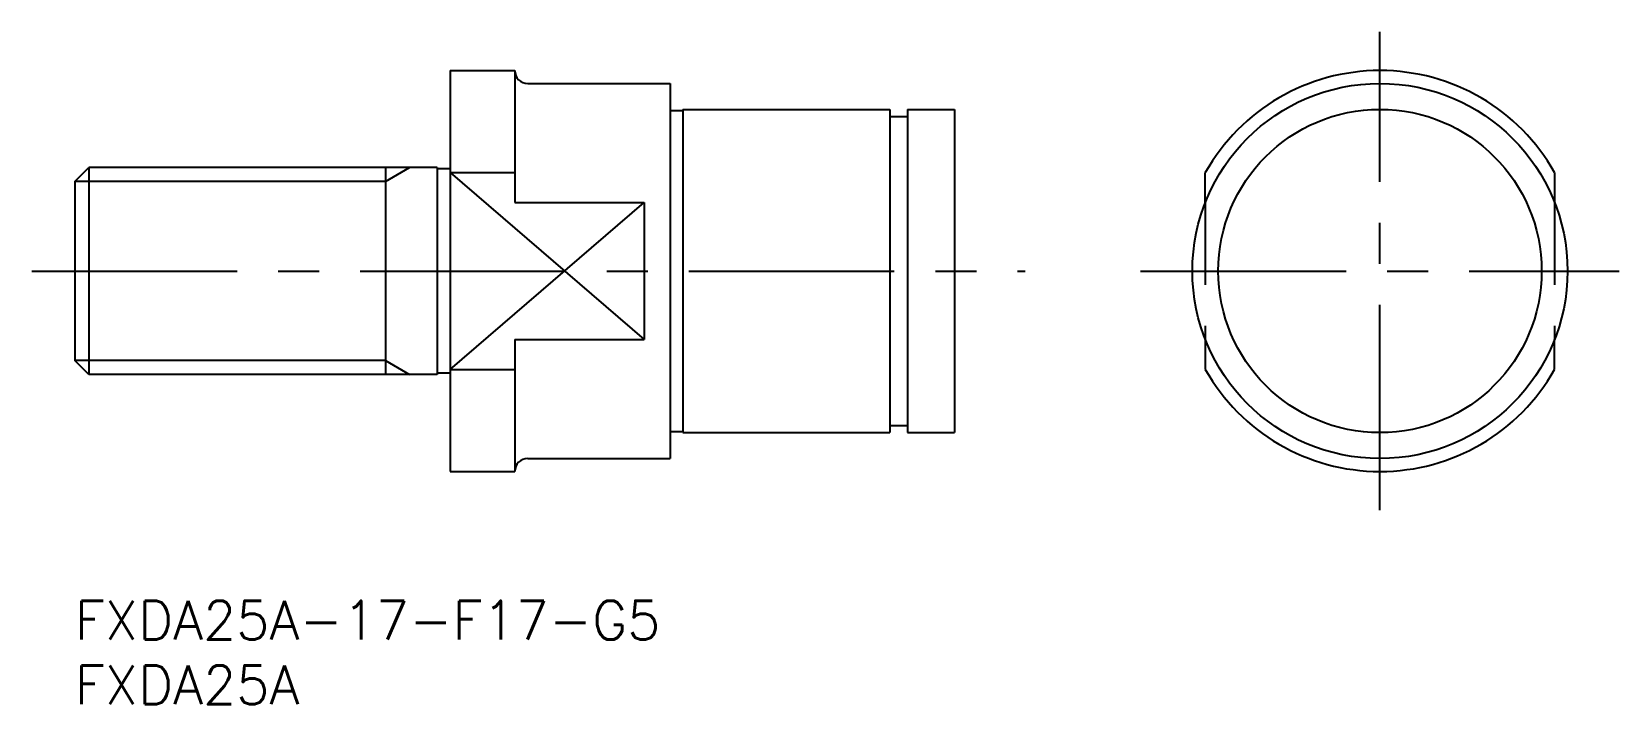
# Model space of a CAD drawing. Extents: x -3 to 119, y -8 to 44.
import ezdxf

# ---------------------------------------------------------------- set-up
doc = ezdxf.new("R2010")
doc.units = 0
doc.header["$LTSCALE"] = 0.5
doc.linetypes.add('CENTER', pattern=[50.8, 31.75, -6.35, 6.35, -6.35])
doc.linetypes.add('DASHED', pattern=[19.05, 12.7, -6.35])
for name, color, linetype in [('MSM_CENTER', 1, 'CENTER'), ('MSM_CONTINUOUS', 7, 'CONTINUOUS'), ('MSM_DASHED', 4, 'DASHED'), ('MSM_NARROW', 5, 'CONTINUOUS'), ('MSM_PART_NUMBER', 7, 'CONTINUOUS')]:
    doc.layers.add(name, color=color, linetype=linetype)
doc.styles.get("Standard").update_dxf_attribs({"font": 'txt.shx', "height": 3, "bigfont": 'bigfont.shx'})

# ---------------------------------------------------------------- blocks, each defined once
blk = doc.blocks.new('*U9')
at = {"layer": 'MSM_PART_NUMBER'}
blk.add_text('FXDA25A-17-F17-G5', height=3, dxfattribs=at).set_placement((0, -3))
blk = doc.blocks.new('*U10')
at = {"layer": 'MSM_PART_NUMBER'}
blk.add_text('FXDA25A', height=3, dxfattribs=at).set_placement((0, -8))

msp = doc.modelspace()

# ---------------------------------------------------------------- linework, layer by layer
at = {"layer": 'MSM_CENTER'}
for p, q in [((100.88, 7), (100.88, 44)), ((-3.34, 25.5), (73.45, 25.5)), ((82.38, 25.5), (119.38, 25.5))]:
    msp.add_line(p, q, dxfattribs=at)
at = {"layer": 'MSM_CONTINUOUS'}
for p, q in [((29, 41), (34, 41)), ((29, 41), (29, 10)), ((34, 41), (34, 30.79)), ((35, 40), (46, 40)), ((46, 40), (46, 11)), ((46, 37.9), (47, 37.9)), ((47, 38), (63, 38)), ((47, 38), (47, 13)), ((63, 38), (63, 13)), ((63, 37.45), (64.35, 37.45)), ((64.35, 38), (64.35, 13)), ((64.35, 38), (68, 38)), ((68, 38), (68, 13)), ((0, 32.42), (1.08, 33.5)), ((28, 33.5), (1.08, 33.5)), ((1.08, 33.5), (1.08, 17.5)), ((24, 33.5), (24, 17.5)), ((28, 33.5), (28, 17.5)), ((29, 33.4), (28, 33.4)), ((0, 32.42), (0, 18.58)), ((29, 33.12), (34, 33.12)), ((87.38, 30.79), (87.38, 33.12)), ((114.38, 33.12), (114.38, 30.79)), ((34, 30.79), (44, 30.79)), ((44, 30.79), (44, 20.21)), ((34, 20.21), (44, 20.21)), ((34, 20.21), (34, 10)), ((87.38, 20.21), (87.38, 17.88)), ((114.38, 17.88), (114.38, 20.21)), ((1.08, 17.5), (0, 18.58)), ((28, 17.5), (1.08, 17.5)), ((29, 17.6), (28, 17.6)), ((29, 17.88), (34, 17.88)), ((63, 13.55), (64.35, 13.55)), ((46, 13.1), (47, 13.1)), ((47, 13), (63, 13)), ((64.35, 13), (68, 13)), ((29, 10), (34, 10)), ((35, 11), (46, 11))]:
    msp.add_line(p, q, dxfattribs=at)
for radius in [14.5, 12.5]:
    msp.add_circle((100.88, 25.5), radius, dxfattribs=at)
for centre, radius, start, end in [((35, 41), 1, 180, 270), ((100.88, 25.5), 15.5, 29.4287, 150.5713), ((100.88, 25.5), 15.5, 209.4287, 330.5713), ((35, 10), 1, 90, 180)]:
    msp.add_arc(centre, radius, start, end, dxfattribs=at)
at = {"layer": 'MSM_DASHED'}
for p, q in [((87.38, 30.79), (87.38, 20.21)), ((114.38, 30.79), (114.38, 20.21))]:
    msp.add_line(p, q, dxfattribs=at)
at = {"layer": 'MSM_NARROW'}
for p, q in [((24, 32.42), (25.87, 33.5)), ((24, 32.42), (0, 32.42)), ((29, 33.12), (44, 20.21)), ((29, 17.88), (44, 30.79)), ((24, 18.58), (0, 18.58)), ((24, 18.58), (25.87, 17.5))]:
    msp.add_line(p, q, dxfattribs=at)

# ---------------------------------------------------------------- block references
at = {"layer": 'MSM_CONTINUOUS'}
for name in ['*U9', '*U10']:
    msp.add_blockref(name, (0, 0), dxfattribs=at)

doc.saveas('drawing.dxf')
